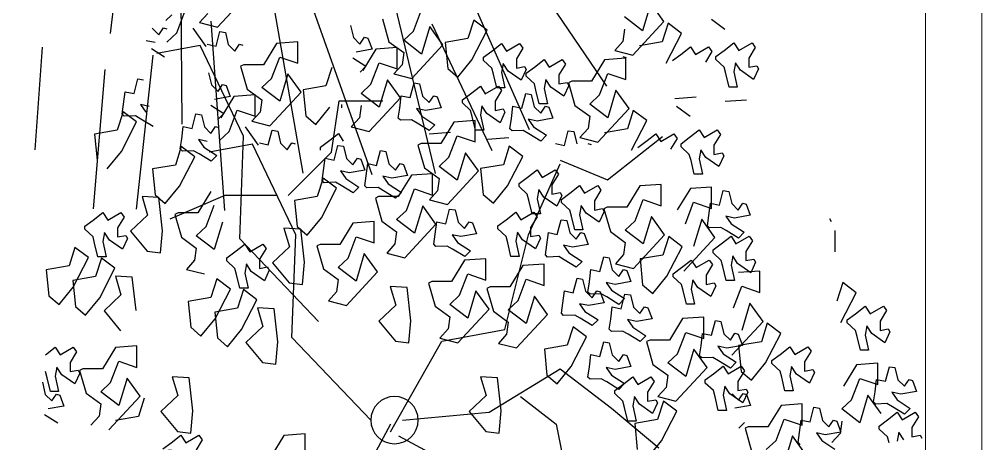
# Model space of a CAD drawing. Header units: metres. Extents: x -1655 to 449, y 40 to 361.
# Drawn here: x 192.016 to 192.871, y 61.049 to 61.427 of the extents above; entities that cross this region are included whole.
import ezdxf

# ---------------------------------------------------------------- set-up
doc = ezdxf.new("R2010")
doc.units = ezdxf.units.M
doc.header["$MEASUREMENT"] = 0
doc.layers.add('Layer5', color=31, linetype='Continuous', lineweight=9)
doc.layers.add('paisajismo', color=7, linetype='Continuous')

# ---------------------------------------------------------------- blocks, each defined once
blk = doc.blocks.new('A$C69E264B5')
at = {"layer": 'paisajismo', "color": 82}
for points in [[(1.0512, 1.0334), (1.1701, 1.4751), (1.1633, 1.8365), (1.1792, 1.817), (1.3216, 1.4171), (1.0639, 1.0536)], [(1.0509, 1.1558), (0.9215, 1.5741), (0.7313, 1.8631), (0.7541, 1.8555), (1.0737, 1.6045), (1.0509, 1.1786)]]:
    blk.add_spline(points, degree=3, dxfattribs=at)
blk = doc.blocks.new('derakht1')
at = {"layer": 'paisajismo', "color": 96}
for p, q in [((4591.54356, 2088.04815), (4591.53009, 2087.93793)), ((4591.55634, 2088.04375), (4591.55763, 2087.90302)), ((4591.58393, 2088.00057), (4591.60412, 2087.88414)), ((4591.67981, 2087.97809), (4591.72085, 2087.91766)), ((4591.66711, 2087.95559), (4591.69109, 2087.90104)), ((4591.63903, 2087.95111), (4591.65496, 2087.8841)), ((4591.60762, 2087.94855), (4591.63061, 2087.88362)), ((4591.56876, 2087.94266), (4591.57408, 2087.8698)), ((4591.65377, 2087.94161), (4591.67678, 2087.89295)), ((4591.50393, 2087.93272), (4591.50108, 2087.89314)), ((4591.54652, 2087.92952), (4591.54001, 2087.87029)), ((4591.52797, 2087.92408), (4591.52357, 2087.87044))]:
    blk.add_line(p, q, dxfattribs=at)
blk = doc.blocks.new('A$C78ED2221')
at = {"layer": 'paisajismo', "color": 86}
for p, q in [((1.3266, 2.6002), (1.3185, 2.6046)), ((1.3225, 2.5788), (1.3266, 2.6002)), ((1.3748, 2.596), (1.3467, 2.5788)), ((1.3667, 2.5529), (1.3868, 2.5874)), ((1.3868, 2.5874), (1.3748, 2.596)), ((1.4416, 2.5906), (1.4343, 2.5492)), ((1.4706, 2.5798), (1.4416, 2.5906)), ((1.3145, 2.5573), (1.3346, 2.5443)), ((1.3467, 2.5788), (1.3225, 2.5788)), ((1.397, 2.5744), (1.3818, 2.5592)), ((1.3818, 2.5592), (1.4013, 2.5275)), ((1.4192, 2.5399), (1.397, 2.5744)), ((1.4552, 2.5588), (1.4732, 2.5711)), ((1.4723, 2.5417), (1.4552, 2.5588)), ((1.4732, 2.5711), (1.4706, 2.5798)), ((1.3346, 2.5443), (1.3104, 2.54)), ((1.3868, 2.54), (1.3667, 2.5529)), ((1.3667, 2.5142), (1.3868, 2.54)), ((1.4394, 2.5259), (1.4192, 2.5399)), ((1.4343, 2.5492), (1.4394, 2.5259)), ((1.5043, 2.534), (1.4723, 2.5417)), ((1.5067, 2.5194), (1.5043, 2.534)), ((1.3065, 2.5185), (1.3225, 2.5142)), ((1.3225, 2.5142), (1.3426, 2.4927)), ((1.3506, 2.4927), (1.3667, 2.5142)), ((1.4013, 2.5275), (1.4095, 2.5131)), ((1.4095, 2.5131), (1.4085, 2.4837)), ((1.4682, 2.5093), (1.5067, 2.5194)), ((1.4732, 2.4859), (1.4682, 2.5093)), ((1.598, 2.5207), (1.5699, 2.5078)), ((1.5699, 2.5078), (1.5939, 2.4734)), ((1.606, 2.5164), (1.598, 2.5207)), ((1.602, 2.495), (1.606, 2.5164)), ((1.6542, 2.5121), (1.6261, 2.495)), ((1.6662, 2.5036), (1.6542, 2.5121)), ((1.3426, 2.4927), (1.3506, 2.4927)), ((1.3834, 2.4976), (1.4315, 2.4631)), ((1.4085, 2.4837), (1.4142, 2.478)), ((1.4142, 2.478), (1.4408, 2.4819)), ((1.4408, 2.4819), (1.4732, 2.4859)), ((1.4596, 2.489), (1.5159, 2.489)), ((1.4758, 2.4416), (1.4596, 2.489)), ((1.5159, 2.489), (1.5119, 2.433)), ((1.6261, 2.495), (1.602, 2.495)), ((1.6461, 2.4691), (1.6662, 2.5036)), ((1.4315, 2.4631), (1.3592, 2.4416)), ((1.5899, 2.4561), (1.5498, 2.4648)), ((1.5498, 2.4648), (1.5498, 2.4433)), ((1.614, 2.4605), (1.5899, 2.4561)), ((1.5939, 2.4734), (1.614, 2.4605)), ((1.6662, 2.4561), (1.6461, 2.4691)), ((1.6461, 2.4304), (1.6662, 2.4561)), ((1.5119, 2.433), (1.4557, 2.3986)), ((1.5498, 2.4433), (1.5859, 2.4347)), ((1.5859, 2.4347), (1.602, 2.4304)), ((1.602, 2.4304), (1.6221, 2.4088)), ((1.6234, 2.3921), (1.7013, 2.4323)), ((1.6301, 2.4088), (1.6461, 2.4304)), ((1.7013, 2.4323), (1.7281, 2.3969)), ((1.6221, 2.4088), (1.6301, 2.4088)), ((1.3347, 2.3921), (1.3274, 2.3508)), ((1.3637, 2.3814), (1.3347, 2.3921)), ((1.3663, 2.3727), (1.3637, 2.3814)), ((1.7281, 2.3969), (1.6793, 2.3814)), ((1.3123, 2.3415), (1.2901, 2.376)), ((1.3483, 2.3604), (1.3663, 2.3727)), ((1.3654, 2.3433), (1.3483, 2.3604)), ((1.809, 2.3772), (1.8652, 2.3772)), ((1.8969, 2.3619), (1.8889, 2.3662)), ((1.3325, 2.3274), (1.3123, 2.3415)), ((1.3274, 2.3508), (1.3325, 2.3274)), ((1.3974, 2.3356), (1.3654, 2.3433)), ((1.3998, 2.321), (1.3974, 2.3356)), ((1.3612, 2.3108), (1.3998, 2.321)), ((1.3663, 2.2875), (1.3612, 2.3108)), ((1.4911, 2.3223), (1.463, 2.3094)), ((1.463, 2.3094), (1.487, 2.275)), ((1.4991, 2.318), (1.4911, 2.3223)), ((1.4951, 2.2965), (1.4991, 2.318)), ((1.5473, 2.3137), (1.5192, 2.2965)), ((1.5392, 2.2706), (1.5593, 2.3051)), ((1.5593, 2.3051), (1.5473, 2.3137)), ((1.2765, 2.2991), (1.3246, 2.2647)), ((1.3016, 2.2852), (1.3073, 2.2796)), ((1.3073, 2.2796), (1.3339, 2.2835)), ((1.3339, 2.2835), (1.3663, 2.2875)), ((1.3689, 2.2431), (1.3527, 2.2905)), ((1.3527, 2.2905), (1.409, 2.2905)), ((1.409, 2.2905), (1.405, 2.2345)), ((1.5192, 2.2965), (1.4951, 2.2965)), ((1.3246, 2.2647), (1.2523, 2.2431)), ((1.4429, 2.2664), (1.4429, 2.2449)), ((1.483, 2.2577), (1.4429, 2.2664)), ((1.5071, 2.262), (1.483, 2.2577)), ((1.487, 2.275), (1.5071, 2.262)), ((1.5593, 2.2577), (1.5392, 2.2706)), ((1.5392, 2.2319), (1.5593, 2.2577)), ((1.405, 2.2345), (1.3488, 2.2002)), ((1.4429, 2.2449), (1.479, 2.2363)), ((1.479, 2.2363), (1.4951, 2.2319)), ((1.4951, 2.2319), (1.5152, 2.2104)), ((1.5165, 2.1936), (1.5944, 2.2338)), ((1.5232, 2.2104), (1.5392, 2.2319)), ((1.5944, 2.2338), (1.6212, 2.1984)), ((1.5152, 2.2104), (1.5232, 2.2104)), ((1.4709, 2.1566), (1.5165, 2.1936)), ((1.5374, 2.1056), (1.6258, 2.1874)), ((1.5724, 2.1829), (1.5621, 2.123)), ((1.6212, 2.1984), (1.5724, 2.1829)), ((1.6258, 2.1874), (1.6739, 2.1529)), ((1.7182, 2.1314), (1.7021, 2.1788)), ((1.7021, 2.1788), (1.7583, 2.1788)), ((1.7583, 2.1788), (1.7543, 2.1228)), ((1.4046, 2.1546), (1.3973, 2.1133)), ((1.4336, 2.1438), (1.4046, 2.1546)), ((1.494, 2.1299), (1.4709, 2.1566)), ((1.6739, 2.1529), (1.6017, 2.1314)), ((1.782, 2.1678), (1.7538, 2.1548)), ((1.7538, 2.1548), (1.7779, 2.1205)), ((1.79, 2.1634), (1.782, 2.1678)), ((1.7859, 2.142), (1.79, 2.1634)), ((1.8382, 2.1592), (1.8101, 2.142)), ((1.8301, 2.1161), (1.8502, 2.1506)), ((1.8502, 2.1506), (1.8382, 2.1592)), ((1.905, 2.1538), (1.8977, 2.1124)), ((1.9341, 2.143), (1.905, 2.1538)), ((2.2905, 2.1755), (2.2624, 2.1626)), ((2.2624, 2.1626), (2.2865, 2.1282)), ((2.2985, 2.1712), (2.2905, 2.1755)), ((2.2945, 2.1497), (2.2985, 2.1712)), ((2.3468, 2.1669), (2.3186, 2.1497)), ((2.3386, 2.1239), (2.3587, 2.1583)), ((2.3587, 2.1583), (2.3468, 2.1669)), ((1.4398, 2.147), (1.4116, 2.1341)), ((1.4116, 2.1341), (1.4357, 2.0997)), ((1.4182, 2.1228), (1.4362, 2.1351)), ((1.4362, 2.1351), (1.4336, 2.1438)), ((1.4478, 2.1427), (1.4398, 2.147)), ((1.4437, 2.1213), (1.4478, 2.1427)), ((1.4879, 2.0954), (1.508, 2.1299)), ((1.5621, 2.123), (1.494, 2.1299)), ((1.508, 2.1299), (1.496, 2.1384)), ((1.5628, 2.133), (1.5555, 2.0917)), ((1.5919, 2.1223), (1.5628, 2.133)), ((1.662, 2.1099), (1.7182, 2.1314)), ((1.8101, 2.142), (1.7859, 2.142)), ((1.8604, 2.1376), (1.8452, 2.1224)), ((1.8827, 2.1031), (1.8604, 2.1376)), ((1.9186, 2.122), (1.9367, 2.1343)), ((1.9367, 2.1343), (1.9341, 2.143)), ((2.2084, 2.1438), (2.2044, 2.0878)), ((2.2865, 2.1282), (2.3066, 2.1153)), ((2.3186, 2.1497), (2.2945, 2.1497)), ((1.4353, 2.1057), (1.4182, 2.1228)), ((1.4679, 2.1213), (1.4437, 2.1213)), ((1.5182, 2.1169), (1.503, 2.1016)), ((1.503, 2.1016), (1.5225, 2.07)), ((1.5405, 2.0823), (1.5182, 2.1169)), ((1.5764, 2.1013), (1.5945, 2.1135)), ((1.5935, 2.0842), (1.5764, 2.1013)), ((1.5945, 2.1135), (1.5919, 2.1223)), ((1.7738, 2.1032), (1.7337, 2.1119)), ((1.7337, 2.1119), (1.7337, 2.0903)), ((1.798, 2.1075), (1.7738, 2.1032)), ((1.7779, 2.1205), (1.798, 2.1075)), ((1.8502, 2.1032), (1.8301, 2.1161)), ((1.8301, 2.0774), (1.8502, 2.1032)), ((1.8452, 2.1224), (1.8647, 2.0907)), ((1.9028, 2.0891), (1.8827, 2.1031)), ((1.8977, 2.1124), (1.9028, 2.0891)), ((1.9357, 2.1049), (1.9186, 2.122)), ((1.9678, 2.0972), (1.9357, 2.1049)), ((2.2423, 2.1196), (2.2423, 2.0981)), ((2.2824, 2.1109), (2.2423, 2.1196)), ((2.3066, 2.1153), (2.2824, 2.1109)), ((2.3587, 2.1109), (2.3386, 2.1239)), ((2.3386, 2.0851), (2.3587, 2.1109)), ((1.4316, 2.0824), (1.3915, 2.0911)), ((1.3915, 2.0911), (1.3915, 2.0696)), ((1.4558, 2.0868), (1.4316, 2.0824)), ((1.4357, 2.0997), (1.4558, 2.0868)), ((1.508, 2.0824), (1.4879, 2.0954)), ((1.4879, 2.0567), (1.508, 2.0824)), ((1.5606, 2.0683), (1.5405, 2.0823)), ((1.5555, 2.0917), (1.5606, 2.0683)), ((1.6256, 2.0764), (1.5935, 2.0842)), ((1.628, 2.0619), (1.6256, 2.0764)), ((1.7337, 2.0903), (1.7699, 2.0817)), ((1.7699, 2.0817), (1.7859, 2.0774)), ((1.7859, 2.0774), (1.806, 2.0559)), ((1.814, 2.0559), (1.8301, 2.0774)), ((1.8647, 2.0907), (1.873, 2.0763)), ((1.873, 2.0763), (1.872, 2.0469)), ((1.9316, 2.0725), (1.9702, 2.0826)), ((1.9702, 2.0826), (1.9678, 2.0972)), ((2.0614, 2.0839), (2.0333, 2.071)), ((2.0694, 2.0796), (2.0614, 2.0839)), ((2.0654, 2.0581), (2.0694, 2.0796)), ((2.1177, 2.0753), (2.0895, 2.0581)), ((2.1296, 2.0667), (2.1177, 2.0753)), ((2.2423, 2.0981), (2.2784, 2.0895)), ((2.2784, 2.0895), (2.2945, 2.0851)), ((2.2945, 2.0851), (2.3146, 2.0636)), ((2.3226, 2.0636), (2.3386, 2.0851)), ((2.3938, 2.087), (2.4206, 2.0516)), ((1.5894, 2.0517), (1.628, 2.0619)), ((1.5944, 2.0284), (1.5894, 2.0517)), ((1.7192, 2.0632), (1.6911, 2.0503)), ((1.6911, 2.0503), (1.7152, 2.0159)), ((1.7272, 2.0589), (1.7192, 2.0632)), ((1.7232, 2.0374), (1.7272, 2.0589)), ((1.7755, 2.0546), (1.7473, 2.0374)), ((1.7584, 1.979), (1.8468, 2.0608)), ((1.7874, 2.046), (1.7755, 2.0546)), ((1.806, 2.0559), (1.814, 2.0559)), ((1.8468, 2.0608), (1.8949, 2.0263)), ((1.9231, 2.0522), (1.9793, 2.0522)), ((1.9392, 2.0048), (1.9231, 2.0522)), ((1.9366, 2.0491), (1.9316, 2.0725)), ((1.9793, 2.0522), (1.9753, 1.9962)), ((2.0333, 2.071), (2.0574, 2.0366)), ((2.0895, 2.0581), (2.0654, 2.0581)), ((2.1096, 2.0323), (2.1296, 2.0667)), ((2.3364, 2.0529), (2.3083, 2.0357)), ((2.3146, 2.0636), (2.3226, 2.0636)), ((2.3484, 2.0443), (2.3364, 2.0529)), ((1.562, 2.0244), (1.5944, 2.0284)), ((1.5809, 2.0314), (1.6371, 2.0314)), ((1.597, 1.984), (1.5809, 2.0314)), ((1.6371, 2.0314), (1.6331, 1.9754)), ((1.7473, 2.0374), (1.7232, 2.0374)), ((1.7674, 2.0115), (1.7874, 2.046)), ((1.8949, 2.0263), (1.8227, 2.0048)), ((1.872, 2.0469), (1.8776, 2.0412)), ((1.8776, 2.0412), (1.9042, 2.0451)), ((1.9042, 2.0451), (1.9366, 2.0491)), ((2.0533, 2.0193), (2.0132, 2.028)), ((2.0132, 2.028), (2.0132, 2.0065)), ((2.0574, 2.0366), (2.0775, 2.0237)), ((2.1296, 2.0193), (2.1096, 2.0323)), ((2.3283, 2.0098), (2.3484, 2.0443)), ((1.7111, 1.9986), (1.671, 2.0073)), ((1.671, 2.0073), (1.671, 1.9858)), ((1.7353, 2.0029), (1.7111, 1.9986)), ((1.7152, 2.0159), (1.7353, 2.0029)), ((1.7874, 1.9986), (1.7674, 2.0115)), ((1.883, 1.9833), (1.9392, 2.0048)), ((2.0132, 2.0065), (2.0493, 1.9979)), ((2.0775, 2.0237), (2.0533, 2.0193)), ((2.1096, 1.9935), (2.1296, 2.0193)), ((2.2155, 2.0112), (2.2116, 1.9552)), ((2.3484, 1.9969), (2.3283, 2.0098)), ((1.5408, 1.9626), (1.597, 1.984)), ((1.6331, 1.9754), (1.5769, 1.9411)), ((1.671, 1.9858), (1.7071, 1.9772)), ((1.7071, 1.9772), (1.7232, 1.9728)), ((1.7446, 1.9345), (1.8225, 1.9747)), ((1.7674, 1.9728), (1.7874, 1.9986)), ((1.8225, 1.9747), (1.8494, 1.9393)), ((1.9753, 1.9962), (1.9191, 1.9618)), ((2.0493, 1.9979), (2.0654, 1.9935)), ((2.0654, 1.9935), (2.0855, 1.972)), ((2.0935, 1.972), (2.1096, 1.9935)), ((2.1647, 1.9954), (2.1915, 1.96)), ((2.3283, 1.9711), (2.3484, 1.9969)), ((1.3115, 1.9205), (1.3894, 1.9607)), ((1.7232, 1.9728), (1.7433, 1.9513)), ((1.7433, 1.9513), (1.7513, 1.9513)), ((1.7513, 1.9513), (1.7674, 1.9728)), ((2.1073, 1.9613), (2.0792, 1.9441)), ((2.0855, 1.972), (2.0935, 1.972)), ((2.0992, 1.9183), (2.1193, 1.9527)), ((2.1193, 1.9527), (2.1073, 1.9613)), ((2.3056, 1.9328), (2.3835, 1.973)), ((2.3122, 1.9496), (2.3283, 1.9711)), ((2.3835, 1.973), (2.4103, 1.9376)), ((1.5769, 1.9411), (1.5769, 1.8894)), ((1.6991, 1.8975), (1.7446, 1.9345)), ((1.7655, 1.8465), (1.8539, 1.9283)), ((1.8494, 1.9393), (1.8005, 1.9238)), ((1.8539, 1.9283), (1.9021, 1.8938)), ((1.9987, 1.7781), (2.1127, 1.9232)), ((2.4149, 1.9266), (2.463, 1.8921)), ((1.2659, 1.8835), (1.3115, 1.9205)), ((1.3972, 1.7885), (1.2935, 1.9129)), ((1.3674, 1.9099), (1.3571, 1.8499)), ((1.4158, 1.8837), (1.4198, 1.9051)), ((1.4681, 1.9009), (1.4399, 1.8837)), ((1.48, 1.8923), (1.4681, 1.9009)), ((1.5728, 1.8808), (1.5126, 1.898)), ((1.9302, 1.9197), (1.9864, 1.9197)), ((1.9463, 1.8722), (1.9302, 1.9197)), ((1.9864, 1.9197), (1.9825, 1.8637)), ((2.1193, 1.9053), (2.0992, 1.9183)), ((2.0992, 1.8795), (2.1193, 1.9053)), ((1.3837, 1.8966), (1.4078, 1.8622)), ((1.4399, 1.8837), (1.4158, 1.8837)), ((1.4599, 1.8578), (1.48, 1.8923)), ((1.5769, 1.8894), (1.5728, 1.8808)), ((1.5881, 1.8793), (1.5729, 1.8641)), ((1.6103, 1.8448), (1.5881, 1.8793)), ((1.6327, 1.8955), (1.6254, 1.8542)), ((1.6617, 1.8847), (1.6327, 1.8955)), ((1.6463, 1.8637), (1.6643, 1.876)), ((1.6643, 1.876), (1.6617, 1.8847)), ((1.9021, 1.8938), (1.8298, 1.8722)), ((1.8298, 1.8722), (1.8659, 1.8249)), ((1.8901, 1.8508), (1.9463, 1.8722)), ((2.0765, 1.8412), (2.1544, 1.8814)), ((2.0831, 1.858), (2.0992, 1.8795)), ((2.1544, 1.8814), (2.1812, 1.846)), ((2.463, 1.8921), (2.3907, 1.8706)), ((1.3571, 1.8499), (1.289, 1.8568)), ((1.4037, 1.8449), (1.3636, 1.8536)), ((1.3636, 1.8536), (1.3636, 1.832)), ((1.4279, 1.8492), (1.4037, 1.8449)), ((1.4078, 1.8622), (1.4279, 1.8492)), ((1.48, 1.8449), (1.4599, 1.8578)), ((1.5729, 1.8641), (1.5924, 1.8324)), ((1.6254, 1.8542), (1.6305, 1.8308)), ((1.6634, 1.8466), (1.6463, 1.8637)), ((1.8659, 1.8249), (1.8901, 1.8508)), ((1.9825, 1.8637), (1.9262, 1.8293)), ((1.3636, 1.832), (1.3997, 1.8235)), ((1.3997, 1.8235), (1.4158, 1.8191)), ((1.4624, 1.8234), (1.4471, 1.8082)), ((1.4599, 1.8191), (1.48, 1.8449)), ((1.4846, 1.7889), (1.4624, 1.8234)), ((1.5069, 1.8396), (1.4997, 1.7983)), ((1.536, 1.8289), (1.5069, 1.8396)), ((1.5386, 1.8201), (1.536, 1.8289)), ((1.5924, 1.8324), (1.6006, 1.818)), ((1.6305, 1.8308), (1.6103, 1.8448)), ((1.6592, 1.8142), (1.6978, 1.8243)), ((1.7081, 1.7889), (1.6859, 1.8234)), ((1.7305, 1.8396), (1.7232, 1.7983)), ((1.7776, 1.7991), (1.7655, 1.8465)), ((1.8338, 1.8249), (1.8017, 1.8207)), ((1.862, 1.7862), (1.8338, 1.8249)), ((1.9262, 1.8293), (1.9262, 1.7776)), ((2.1858, 1.835), (2.2339, 1.8005)), ((2.2782, 1.779), (2.262, 1.8264)), ((2.262, 1.8264), (2.3183, 1.8264)), ((2.3183, 1.8264), (2.3143, 1.7704)), ((1.4158, 1.8191), (1.4359, 1.7976)), ((1.4359, 1.7976), (1.4439, 1.7976)), ((1.4439, 1.7976), (1.4599, 1.8191)), ((1.4471, 1.8082), (1.4666, 1.7766)), ((1.4997, 1.7983), (1.5047, 1.7749)), ((1.5206, 1.8078), (1.5386, 1.8201)), ((1.5376, 1.7907), (1.5206, 1.8078)), ((1.6006, 1.818), (1.5996, 1.7886)), ((1.6643, 1.7908), (1.6592, 1.8142)), ((1.6707, 1.8082), (1.6902, 1.7766)), ((1.7232, 1.7983), (1.7283, 1.7749)), ((1.7612, 1.7907), (1.7441, 1.8078)), ((1.8017, 1.8207), (1.7776, 1.7991)), ((2.2339, 1.8005), (2.1616, 1.779)), ((1.5009, 1.6538), (1.3972, 1.7885)), ((1.4666, 1.7766), (1.4749, 1.7621)), ((1.5047, 1.7749), (1.4846, 1.7889)), ((1.5697, 1.783), (1.5376, 1.7907)), ((1.5721, 1.7685), (1.5697, 1.783)), ((1.5996, 1.7886), (1.6053, 1.7829)), ((1.6053, 1.7829), (1.6319, 1.7868)), ((1.6319, 1.7868), (1.6643, 1.7908)), ((1.6902, 1.7766), (1.6984, 1.7621)), ((1.7283, 1.7749), (1.7081, 1.7889)), ((1.7932, 1.783), (1.7612, 1.7907)), ((1.7956, 1.7685), (1.7932, 1.783)), ((1.9222, 1.769), (1.862, 1.7862)), ((1.9262, 1.7776), (1.9222, 1.769)), ((2.0505, 1.6538), (1.9987, 1.7781)), ((2.2219, 1.7575), (2.2782, 1.779)), ((1.4749, 1.7621), (1.4739, 1.7327)), ((1.5385, 1.7349), (1.5335, 1.7583)), ((1.63, 1.7535), (1.6148, 1.7383)), ((1.6522, 1.719), (1.63, 1.7535)), ((1.6746, 1.7697), (1.6673, 1.7284)), ((1.7037, 1.759), (1.6746, 1.7697)), ((1.6882, 1.738), (1.7063, 1.7502)), ((1.6984, 1.7621), (1.6974, 1.7327)), ((1.7063, 1.7502), (1.7037, 1.759)), ((1.7571, 1.7583), (1.7956, 1.7685)), ((1.7621, 1.7349), (1.7571, 1.7583)), ((1.9149, 1.7698), (1.8867, 1.7568)), ((1.8867, 1.7568), (1.9108, 1.7224)), ((1.9229, 1.7654), (1.9149, 1.7698)), ((1.9188, 1.744), (1.9229, 1.7654)), ((1.9711, 1.7612), (1.943, 1.744)), ((1.963, 1.7181), (1.9831, 1.7526)), ((1.9831, 1.7526), (1.9711, 1.7612)), ((2.1978, 1.7317), (2.2219, 1.7575)), ((2.3143, 1.7704), (2.2581, 1.736)), ((1.4739, 1.7327), (1.4795, 1.727)), ((1.4795, 1.727), (1.5061, 1.7309)), ((1.5061, 1.7309), (1.5385, 1.7349)), ((1.5071, 1.683), (1.585, 1.7232)), ((1.585, 1.7232), (1.6118, 1.6878)), ((1.6148, 1.7383), (1.6343, 1.7067)), ((1.6673, 1.7284), (1.6724, 1.705)), ((1.7053, 1.7209), (1.6882, 1.738)), ((1.6974, 1.7327), (1.7031, 1.727)), ((1.7031, 1.727), (1.7297, 1.7309)), ((1.7373, 1.7131), (1.7053, 1.7209)), ((1.7297, 1.7309), (1.7621, 1.7349)), ((1.8283, 1.7278), (1.821, 1.6865)), ((1.8574, 1.7171), (1.8283, 1.7278)), ((1.9108, 1.7224), (1.9309, 1.7095)), ((1.943, 1.744), (1.9188, 1.744)), ((2.2581, 1.736), (2.2581, 1.6843)), ((1.6343, 1.7067), (1.6426, 1.6923)), ((1.7012, 1.6884), (1.7397, 1.6986)), ((1.7397, 1.6986), (1.7373, 1.7131)), ((1.7837, 1.7116), (1.7685, 1.6964)), ((1.7685, 1.6964), (1.788, 1.6648)), ((1.806, 1.6771), (1.7837, 1.7116)), ((1.8419, 1.696), (1.86, 1.7083)), ((1.859, 1.679), (1.8419, 1.696)), ((1.9067, 1.7052), (1.8666, 1.7139)), ((1.8666, 1.7139), (1.8666, 1.6923)), ((1.9309, 1.7095), (1.9067, 1.7052)), ((1.9831, 1.7052), (1.963, 1.7181)), ((1.963, 1.6794), (1.9831, 1.7052)), ((1.3557, 1.6434), (1.2002, 1.6745)), ((1.4615, 1.646), (1.5071, 1.683)), ((1.563, 1.6723), (1.5527, 1.6124)), ((1.6118, 1.6878), (1.563, 1.6723)), ((1.6426, 1.6923), (1.6415, 1.6628)), ((1.7062, 1.6651), (1.7012, 1.6884)), ((1.8261, 1.6631), (1.806, 1.6771)), ((1.821, 1.6865), (1.8261, 1.6631)), ((1.8911, 1.6712), (1.859, 1.679)), ((1.8666, 1.6923), (1.9028, 1.6837)), ((1.8935, 1.6567), (1.8911, 1.6712)), ((1.9028, 1.6837), (1.9188, 1.6794)), ((1.9188, 1.6794), (1.9389, 1.6578)), ((1.9469, 1.6578), (1.963, 1.6794)), ((2.254, 1.6757), (2.1938, 1.6929)), ((2.2467, 1.6765), (2.2186, 1.6635)), ((2.2547, 1.6721), (2.2467, 1.6765)), ((2.2506, 1.6507), (2.2547, 1.6721)), ((2.2581, 1.6843), (2.254, 1.6757)), ((1.3869, 1.4672), (1.5009, 1.6538)), ((1.4846, 1.6193), (1.4615, 1.646)), ((1.6415, 1.6628), (1.6472, 1.6572)), ((1.6472, 1.6572), (1.6738, 1.661)), ((1.6738, 1.661), (1.7062, 1.6651)), ((1.788, 1.6648), (1.7963, 1.6504)), ((1.7963, 1.6504), (1.7952, 1.6209)), ((1.8549, 1.6465), (1.8935, 1.6567)), ((1.8599, 1.6231), (1.8549, 1.6465)), ((1.9568, 1.658), (1.9287, 1.645)), ((1.9287, 1.645), (1.9527, 1.6107)), ((1.9389, 1.6578), (1.9469, 1.6578)), ((1.9648, 1.6536), (1.9568, 1.658)), ((1.9607, 1.6322), (1.9648, 1.6536)), ((2.013, 1.6494), (1.9849, 1.6322)), ((2.025, 1.6408), (2.013, 1.6494)), ((2.2186, 1.6635), (2.2426, 1.6292)), ((2.2748, 1.6507), (2.2506, 1.6507)), ((2.3029, 1.6679), (2.2748, 1.6507)), ((2.2948, 1.6248), (2.3149, 1.6593)), ((2.3149, 1.6593), (2.3029, 1.6679)), ((1.4283, 1.5501), (1.3557, 1.6434)), ((1.5527, 1.6124), (1.4846, 1.6193)), ((1.7952, 1.6209), (1.8009, 1.6152)), ((1.8275, 1.6191), (1.8599, 1.6231)), ((1.9849, 1.6322), (1.9607, 1.6322)), ((2.0049, 1.6063), (2.025, 1.6408)), ((2.1602, 1.6345), (2.1529, 1.5932)), ((2.1892, 1.6238), (2.1602, 1.6345)), ((2.1918, 1.615), (2.1892, 1.6238)), ((2.1985, 1.6206), (2.1985, 1.599)), ((2.2386, 1.6119), (2.1985, 1.6206)), ((2.2426, 1.6292), (2.2627, 1.6162)), ((2.3149, 1.6119), (2.2948, 1.6248)), ((1.7206, 1.6122), (1.7768, 1.6122)), ((1.7367, 1.5648), (1.7206, 1.6122)), ((1.7768, 1.6122), (1.7729, 1.5562)), ((1.8009, 1.6152), (1.8275, 1.6191)), ((1.845, 1.6021), (1.8169, 1.5891)), ((1.853, 1.5977), (1.845, 1.6021)), ((1.849, 1.5763), (1.853, 1.5977)), ((1.9487, 1.5934), (1.9086, 1.6021)), ((1.9086, 1.6021), (1.9086, 1.5805)), ((1.9728, 1.5977), (1.9487, 1.5934)), ((1.9527, 1.6107), (1.9728, 1.5977)), ((2.025, 1.5934), (2.0049, 1.6063)), ((2.1156, 1.6183), (2.1003, 1.6031)), ((2.1003, 1.6031), (2.1198, 1.5715)), ((2.1378, 1.5838), (2.1156, 1.6183)), ((2.1738, 1.6028), (2.1918, 1.615)), ((2.1908, 1.5857), (2.1738, 1.6028)), ((2.1985, 1.599), (2.2346, 1.5904)), ((2.2627, 1.6162), (2.2386, 1.6119)), ((2.2948, 1.5861), (2.3149, 1.6119)), ((1.8169, 1.5891), (1.8409, 1.5548)), ((1.8731, 1.5763), (1.849, 1.5763)), ((1.9012, 1.5935), (1.8731, 1.5763)), ((1.8931, 1.5504), (1.9132, 1.5849)), ((1.9132, 1.5849), (1.9012, 1.5935)), ((1.9086, 1.5805), (1.9447, 1.5719)), ((1.9447, 1.5719), (1.9607, 1.5676)), ((2.0049, 1.5676), (2.025, 1.5934)), ((2.1198, 1.5715), (2.1281, 1.5571)), ((2.1579, 1.5698), (2.1378, 1.5838)), ((2.1529, 1.5932), (2.1579, 1.5698)), ((2.2229, 1.5779), (2.1908, 1.5857)), ((2.2253, 1.5634), (2.2229, 1.5779)), ((2.2346, 1.5904), (2.2506, 1.5861)), ((2.2506, 1.5861), (2.2707, 1.5646)), ((2.2788, 1.5646), (2.2948, 1.5861)), ((1.6805, 1.5434), (1.7367, 1.5648)), ((1.7729, 1.5562), (1.7166, 1.5219)), ((1.8369, 1.5375), (1.7968, 1.5462)), ((1.7968, 1.5462), (1.7968, 1.5246)), ((1.8409, 1.5548), (1.861, 1.5418)), ((1.9132, 1.5375), (1.8931, 1.5504)), ((1.9607, 1.5676), (1.9808, 1.5461)), ((1.9808, 1.5461), (1.9889, 1.5461)), ((1.9822, 1.5153), (2.0601, 1.5555)), ((1.9889, 1.5461), (2.0049, 1.5676)), ((2.0601, 1.5555), (2.0869, 1.5201)), ((2.1281, 1.5571), (2.1271, 1.5276)), ((2.1867, 1.5532), (2.2253, 1.5634)), ((2.1918, 1.5299), (2.1867, 1.5532)), ((2.2886, 1.5647), (2.2605, 1.5518)), ((2.2605, 1.5518), (2.2845, 1.5174)), ((2.2707, 1.5646), (2.2788, 1.5646)), ((2.2966, 1.5604), (2.2886, 1.5647)), ((2.2926, 1.5389), (2.2966, 1.5604)), ((2.3448, 1.5561), (2.3167, 1.5389)), ((2.3367, 1.513), (2.3568, 1.5475)), ((2.3568, 1.5475), (2.3448, 1.5561)), ((1.7166, 1.5219), (1.7166, 1.4702)), ((1.7968, 1.5246), (1.8329, 1.516)), ((1.861, 1.5418), (1.8369, 1.5375)), ((1.8931, 1.5117), (1.9132, 1.5375)), ((2.0869, 1.5201), (2.0381, 1.5046)), ((2.1087, 1.519), (2.1047, 1.463)), ((2.1271, 1.5276), (2.1327, 1.522)), ((2.1327, 1.522), (2.1593, 1.5258)), ((2.1593, 1.5258), (2.1918, 1.5299)), ((2.3167, 1.5389), (2.2926, 1.5389)), ((1.8329, 1.516), (1.849, 1.5117)), ((1.849, 1.5117), (1.869, 1.4902)), ((1.8771, 1.4902), (1.8931, 1.5117)), ((1.9366, 1.4783), (1.9822, 1.5153)), ((2.0381, 1.5046), (2.0278, 1.4447)), ((2.1768, 1.5088), (2.1487, 1.4959)), ((2.1487, 1.4959), (2.1728, 1.4615)), ((2.1848, 1.5045), (2.1768, 1.5088)), ((2.1808, 1.483), (2.1848, 1.5045)), ((2.233, 1.5002), (2.2049, 1.483)), ((2.245, 1.4916), (2.233, 1.5002)), ((2.2404, 1.5088), (2.2404, 1.4873)), ((2.2805, 1.5001), (2.2404, 1.5088)), ((2.3046, 1.5044), (2.2805, 1.5001)), ((2.2845, 1.5174), (2.3046, 1.5044)), ((2.3568, 1.5001), (2.3367, 1.513)), ((2.3367, 1.4743), (2.3568, 1.5001)), ((1.7126, 1.4616), (1.6524, 1.4788)), ((1.7166, 1.4702), (1.7126, 1.4616)), ((1.869, 1.4902), (1.8771, 1.4902)), ((1.9597, 1.4516), (1.9366, 1.4783)), ((2.2049, 1.483), (2.1808, 1.483)), ((2.2249, 1.4571), (2.245, 1.4916)), ((2.2404, 1.4873), (2.2765, 1.4787)), ((2.2765, 1.4787), (2.2926, 1.4743)), ((2.2926, 1.4743), (2.3127, 1.4528)), ((2.3207, 1.4528), (2.3367, 1.4743)), ((1.3661, 1.2392), (1.3869, 1.4672)), ((1.5699, 1.3853), (1.6583, 1.4671)), ((1.6583, 1.4671), (1.7064, 1.4327)), ((1.7346, 1.4585), (1.7908, 1.4585)), ((1.7507, 1.4111), (1.7346, 1.4585)), ((1.7908, 1.4585), (1.7868, 1.4025)), ((2.1286, 1.4529), (2.1286, 1.4314)), ((2.1687, 1.4442), (2.1286, 1.4529)), ((2.1929, 1.4485), (2.1687, 1.4442)), ((2.1728, 1.4615), (2.1929, 1.4485)), ((2.245, 1.4442), (2.2249, 1.4571)), ((2.2249, 1.4184), (2.245, 1.4442)), ((2.3127, 1.4528), (2.3207, 1.4528)), ((2.314, 1.422), (2.3919, 1.4622)), ((2.3919, 1.4622), (2.4187, 1.4268)), ((1.7064, 1.4327), (1.6342, 1.4111)), ((1.8117, 1.4182), (1.7965, 1.403)), ((1.8339, 1.3837), (1.8117, 1.4182)), ((2.0216, 1.4392), (2.0698, 1.4047)), ((2.0979, 1.4306), (2.1541, 1.4306)), ((2.114, 1.3832), (2.0979, 1.4306)), ((2.1286, 1.4314), (2.1647, 1.4228)), ((2.1541, 1.4306), (2.1501, 1.3746)), ((2.1647, 1.4228), (2.1808, 1.4184)), ((2.1808, 1.4184), (2.2009, 1.3969)), ((2.2089, 1.3969), (2.2249, 1.4184)), ((2.2684, 1.385), (2.314, 1.422)), ((2.4187, 1.4268), (2.3699, 1.4114)), ((1.6342, 1.4111), (1.6703, 1.3638)), ((1.6945, 1.3897), (1.7507, 1.4111)), ((1.7868, 1.4025), (1.7306, 1.3682)), ((1.7965, 1.403), (1.8159, 1.3713)), ((2.0698, 1.4047), (1.9975, 1.3832)), ((2.2009, 1.3969), (2.2089, 1.3969)), ((2.3699, 1.4114), (2.3596, 1.3514)), ((1.3246, 1.2289), (1.2417, 1.3843)), ((1.582, 1.338), (1.5699, 1.3853)), ((1.6703, 1.3638), (1.6945, 1.3897)), ((1.7306, 1.3682), (1.7306, 1.3165)), ((1.8159, 1.3713), (1.8242, 1.3569)), ((2.0578, 1.3617), (2.114, 1.3832)), ((2.1501, 1.3746), (2.0939, 1.3402)), ((2.2915, 1.3583), (2.2684, 1.385)), ((1.606, 1.3596), (1.582, 1.338)), ((1.6382, 1.3638), (1.606, 1.3596)), ((1.6663, 1.3251), (1.6382, 1.3638)), ((1.9453, 1.3101), (1.9332, 1.3574)), ((2.1226, 1.3653), (2.1187, 1.3093)), ((2.1881, 1.3411), (2.1808, 1.2998)), ((2.2171, 1.3304), (2.1881, 1.3411)), ((2.265, 1.2641), (2.3535, 1.3459)), ((2.3596, 1.3514), (2.2915, 1.3583)), ((2.3535, 1.3459), (2.4016, 1.3114)), ((1.7265, 1.3079), (1.6663, 1.3251)), ((1.7306, 1.3165), (1.7265, 1.3079)), ((1.7935, 1.2456), (1.8819, 1.3274)), ((1.8819, 1.3274), (1.93, 1.2929)), ((1.9694, 1.3316), (1.9453, 1.3101)), ((1.9581, 1.3188), (2.0144, 1.3188)), ((1.9743, 1.2714), (1.9581, 1.3188)), ((2.0296, 1.2971), (2.0015, 1.3359)), ((2.0144, 1.3188), (2.0104, 1.2628)), ((2.0939, 1.3402), (2.0939, 1.2886)), ((2.1435, 1.3249), (2.1283, 1.3097)), ((2.1657, 1.2904), (2.1435, 1.3249)), ((2.2017, 1.3093), (2.2197, 1.3216)), ((2.2197, 1.3216), (2.2171, 1.3304)), ((1.93, 1.2929), (1.8577, 1.2714)), ((2.0898, 1.28), (2.0296, 1.2971)), ((2.1283, 1.3097), (2.1478, 1.2781)), ((2.1859, 1.2764), (2.1657, 1.2904)), ((2.1808, 1.2998), (2.1859, 1.2764)), ((2.2188, 1.2922), (2.2017, 1.3093)), ((2.2508, 1.2845), (2.2188, 1.2922)), ((2.4016, 1.3114), (2.3293, 1.2899)), ((1.8577, 1.2714), (1.8939, 1.2241)), ((1.918, 1.25), (1.9743, 1.2714)), ((2.0939, 1.2886), (2.0898, 1.28)), ((2.1478, 1.2781), (2.156, 1.2636)), ((2.2146, 1.2598), (2.2532, 1.27)), ((2.2532, 1.27), (2.2508, 1.2845)), ((2.3293, 1.2899), (2.3654, 1.2426)), ((2.3654, 1.2426), (2.3896, 1.2685)), ((2.3896, 1.2685), (2.4458, 1.2899)), ((1.5693, 1.2559), (1.6277, 1.2615)), ((1.5737, 1.2209), (1.5693, 1.2559)), ((1.6277, 1.2615), (1.7148, 1.2517)), ((1.7148, 1.2517), (1.7175, 1.2074)), ((1.8056, 1.1983), (1.7935, 1.2456)), ((1.8939, 1.2241), (1.918, 1.25)), ((2.0104, 1.2628), (1.9542, 1.2284)), ((2.01, 1.2527), (2.0027, 1.2114)), ((2.039, 1.242), (2.01, 1.2527)), ((2.0416, 1.2332), (2.039, 1.242)), ((2.156, 1.2636), (2.155, 1.2342)), ((2.2197, 1.2364), (2.2146, 1.2598)), ((2.2771, 1.2168), (2.265, 1.2641)), ((2.3334, 1.2426), (2.3012, 1.2383)), ((2.3615, 1.2039), (2.3334, 1.2426)), ((1.6265, 1.1774), (1.5737, 1.2209)), ((1.6683, 1.2216), (1.6265, 1.1774)), ((1.7175, 1.2074), (1.6683, 1.2216)), ((1.8296, 1.2198), (1.8056, 1.1983)), ((1.8618, 1.2241), (1.8296, 1.2198)), ((1.8899, 1.1854), (1.8618, 1.2241)), ((1.9654, 1.2365), (1.9502, 1.2213)), ((1.9502, 1.2213), (1.9696, 1.1897)), ((1.9542, 1.2284), (1.9542, 1.1768)), ((1.9876, 1.202), (1.9654, 1.2365)), ((2.0236, 1.2209), (2.0416, 1.2332)), ((2.0407, 1.2039), (2.0236, 1.2209)), ((2.1253, 1.1523), (2.2137, 1.2341)), ((2.155, 1.2342), (2.1607, 1.2285)), ((2.1607, 1.2285), (2.1873, 1.2324)), ((2.1873, 1.2324), (2.2197, 1.2364)), ((2.2137, 1.2341), (2.2618, 1.1997)), ((2.3012, 1.2383), (2.2771, 1.2168)), ((2.3061, 1.1781), (2.29, 1.2255)), ((2.29, 1.2255), (2.3462, 1.2255)), ((2.3462, 1.2255), (2.3422, 1.1695)), ((1.3557, 1.2081), (1.1069, 1.0734)), ((1.9696, 1.1897), (1.9779, 1.1753)), ((2.0078, 1.188), (1.9876, 1.202)), ((2.0027, 1.2114), (2.0078, 1.188)), ((2.0727, 1.1961), (2.0407, 1.2039)), ((2.0751, 1.1816), (2.0727, 1.1961)), ((2.2618, 1.1997), (2.1896, 1.1781)), ((2.4217, 1.1867), (2.3615, 1.2039)), ((1.6677, 1.0919), (1.7561, 1.1737)), ((1.7561, 1.1737), (1.8043, 1.1392)), ((1.9501, 1.1682), (1.8899, 1.1854)), ((1.9542, 1.1768), (1.9501, 1.1682)), ((1.9779, 1.1753), (1.9769, 1.1458)), ((2.0365, 1.1714), (2.0751, 1.1816)), ((2.0416, 1.1481), (2.0365, 1.1714)), ((2.2061, 1.0734), (2.2061, 1.1874)), ((2.2499, 1.1567), (2.3061, 1.1781)), ((2.3422, 1.1695), (2.286, 1.1351)), ((1.3661, 1.1563), (1.5839, 0.949)), ((1.9769, 1.1458), (1.9826, 1.1402)), ((1.9826, 1.1402), (2.0091, 1.144)), ((2.0091, 1.144), (2.0416, 1.1481)), ((2.024, 1.1409), (2.0167, 1.0996)), ((2.053, 1.1302), (2.024, 1.1409)), ((2.2972, 1.1433), (2.282, 1.128)), ((2.3194, 1.1088), (2.2972, 1.1433)), ((2.3418, 1.1594), (2.3345, 1.1181)), ((2.3708, 1.1487), (2.3418, 1.1594)), ((2.3554, 1.1277), (2.3734, 1.14)), ((2.3734, 1.14), (2.3708, 1.1487)), ((1.9794, 1.1247), (1.9641, 1.1095)), ((2.0016, 1.0902), (1.9794, 1.1247)), ((2.0376, 1.1092), (2.0556, 1.1214)), ((2.0556, 1.1214), (2.053, 1.1302)), ((2.3725, 1.1106), (2.3554, 1.1277)), ((1.6798, 1.0446), (1.6677, 1.0919)), ((1.9641, 1.1095), (1.9836, 1.0779)), ((2.0217, 1.0762), (2.0016, 1.0902)), ((2.0167, 1.0996), (2.0217, 1.0762)), ((2.0546, 1.0921), (2.0376, 1.1092)), ((2.0867, 1.0843), (2.0546, 1.0921)), ((2.4045, 1.1029), (2.3725, 1.1106)), ((1.7039, 1.0661), (1.6798, 1.0446)), ((1.736, 1.0704), (1.7039, 1.0661)), ((1.7642, 1.0317), (1.736, 1.0704)), ((1.8284, 1.0747), (1.8284, 1.0231)), ((1.8984, 1.0263), (1.9762, 1.0664)), ((1.9762, 1.0664), (2.0031, 1.031)), ((1.9836, 1.0779), (1.9919, 1.0635)), ((1.9919, 1.0635), (1.9909, 1.034)), ((2.0505, 1.0596), (2.0891, 1.0698)), ((2.0713, 1.0527), (2.2061, 1.0734)), ((2.0891, 1.0698), (2.0867, 1.0843)), ((2.1206, 1.0711), (2.1005, 1.084)), ((2.1005, 1.0453), (2.1206, 1.0711)), ((1.9572, 0.9387), (2.0713, 1.0527)), ((2.0556, 1.0363), (2.0505, 1.0596)), ((2.0845, 1.0238), (2.1005, 1.0453)), ((2.144, 1.0119), (2.1896, 1.0489)), ((2.2455, 1.0383), (2.2352, 0.9783)), ((2.2943, 1.0537), (2.2455, 1.0383)), ((1.6258, 1.0189), (1.8435, 0.8116)), ((1.8244, 1.0145), (1.7642, 1.0317)), ((1.8284, 1.0231), (1.8244, 1.0145)), ((1.8528, 0.9892), (1.8984, 1.0263)), ((1.9542, 1.0156), (1.944, 0.9557)), ((2.0031, 1.031), (1.9542, 1.0156)), ((1.9909, 1.034), (1.9965, 1.0284)), ((1.9965, 1.0284), (2.0231, 1.0322)), ((2.0231, 1.0322), (2.0556, 1.0363)), ((2.0764, 1.0238), (2.0845, 1.0238)), ((1.8759, 0.9625), (1.8528, 0.9892)), ((2.1671, 0.9852), (2.144, 1.0119)), ((1.2734, 0.9834), (1.3297, 0.9834)), ((1.3297, 0.9834), (1.3257, 0.9274)), ((1.723, 0.9765), (1.7815, 0.982)), ((1.7274, 0.9415), (1.723, 0.9765)), ((1.7815, 0.982), (1.8686, 0.9722)), ((1.8686, 0.9722), (1.8712, 0.9279)), ((1.944, 0.9557), (1.8759, 0.9625)), ((2.1406, 0.891), (2.229, 0.9728)), ((2.2352, 0.9783), (2.1671, 0.9852)), ((2.229, 0.9728), (2.2771, 0.9383)), ((2.3053, 0.9642), (2.3615, 0.9642)), ((2.3214, 0.9168), (2.3053, 0.9642)), ((2.3615, 0.9642), (2.3575, 0.9082)), ((1.5839, 0.949), (1.8535, 0.9594)), ((1.7802, 0.898), (1.7274, 0.9415)), ((1.822, 0.9421), (1.7802, 0.898)), ((1.8712, 0.9279), (1.822, 0.9421)), ((1.8535, 0.9594), (2.092, 0.8454)), ((2.0773, 0.9362), (2.0953, 0.9485)), ((2.0944, 0.9191), (2.0773, 0.9362)), ((2.0953, 0.9485), (2.0927, 0.9572)), ((2.2771, 0.9383), (2.2049, 0.9168)), ((1.3257, 0.9274), (1.2695, 0.8931)), ((1.5134, 0.9066), (1.5719, 0.9121)), ((1.5719, 0.9121), (1.659, 0.9024)), ((2.1264, 0.9114), (2.0944, 0.9191)), ((2.1288, 0.8968), (2.1264, 0.9114)), ((2.2049, 0.9168), (2.241, 0.8695)), ((2.2652, 0.8954), (2.3214, 0.9168)), ((1.5178, 0.8716), (1.5134, 0.9066)), ((1.659, 0.9024), (1.6616, 0.858)), ((1.7611, 0.8894), (1.733, 0.8765)), ((1.7692, 0.8851), (1.7611, 0.8894)), ((1.9572, 0.9076), (1.9572, 0.7728)), ((2.0902, 0.8867), (2.1288, 0.8968)), ((2.0953, 0.8633), (2.0902, 0.8867)), ((2.1527, 0.8437), (2.1406, 0.891)), ((2.241, 0.8695), (2.2652, 0.8954)), ((2.3575, 0.9082), (2.3013, 0.8738)), ((1.733, 0.8765), (1.7571, 0.8421)), ((1.7651, 0.8637), (1.7692, 0.8851)), ((1.7893, 0.8637), (1.7651, 0.8637)), ((1.8174, 0.8809), (1.7893, 0.8637)), ((1.8093, 0.8378), (1.8294, 0.8723)), ((1.8294, 0.8723), (1.8174, 0.8809)), ((2.0893, 0.861), (2.1374, 0.8265)), ((2.1767, 0.8652), (2.1527, 0.8437)), ((2.2089, 0.8695), (2.1767, 0.8652)), ((2.237, 0.8308), (2.2089, 0.8695)), ((2.3013, 0.8738), (2.3013, 0.8222)), ((1.6828, 0.8568), (1.7096, 0.8214)), ((1.7571, 0.8421), (1.7772, 0.8292)), ((1.8294, 0.8248), (1.8093, 0.8378)), ((2.092, 0.8454), (2.0713, 0.7314)), ((2.1655, 0.8524), (2.2218, 0.8524)), ((2.1817, 0.805), (2.1655, 0.8524)), ((2.2218, 0.8524), (2.2178, 0.7964)), ((2.4002, 0.7536), (2.4887, 0.8354)), ((1.7096, 0.8214), (1.6608, 0.806)), ((1.753, 0.8248), (1.7129, 0.8335)), ((1.7129, 0.8335), (1.7129, 0.812)), ((1.7129, 0.812), (1.7491, 0.8034)), ((1.7772, 0.8292), (1.753, 0.8248)), ((1.8093, 0.7991), (1.8294, 0.8248)), ((1.8435, 0.8116), (2.1131, 0.822)), ((2.1131, 0.822), (2.3516, 0.708)), ((2.2972, 0.8136), (2.237, 0.8308)), ((2.3013, 0.8222), (2.2972, 0.8136)), ((2.3369, 0.7988), (2.3549, 0.8111)), ((2.3549, 0.8111), (2.3523, 0.8199)), ((1.6329, 0.7468), (1.7107, 0.787)), ((1.6608, 0.806), (1.6505, 0.7461)), ((1.7107, 0.787), (1.7376, 0.7516)), ((1.7491, 0.8034), (1.7651, 0.7991)), ((1.7651, 0.7991), (1.7852, 0.7775)), ((1.7932, 0.7775), (1.8093, 0.7991)), ((2.1254, 0.7836), (2.1817, 0.805)), ((2.2178, 0.7964), (2.1616, 0.762)), ((2.2174, 0.7863), (2.2101, 0.745)), ((2.2464, 0.7756), (2.2174, 0.7863)), ((2.354, 0.7817), (2.3369, 0.7988)), ((1.5824, 0.7529), (1.5593, 0.7796)), ((1.7852, 0.7775), (1.7932, 0.7775)), ((1.8872, 0.7661), (1.8149, 0.7446)), ((1.9572, 0.7728), (1.895, 0.6277)), ((2.1013, 0.7577), (2.1254, 0.7836)), ((2.1728, 0.7702), (2.1576, 0.7549)), ((2.195, 0.7356), (2.1728, 0.7702)), ((2.231, 0.7546), (2.249, 0.7668)), ((2.249, 0.7668), (2.2464, 0.7756)), ((2.3498, 0.7493), (2.3884, 0.7595)), ((2.386, 0.774), (2.354, 0.7817)), ((2.3884, 0.7595), (2.386, 0.774)), ((1.6505, 0.7461), (1.5824, 0.7529)), ((1.5873, 0.7097), (1.6329, 0.7468)), ((1.6887, 0.7361), (1.6785, 0.6762)), ((1.7376, 0.7516), (1.6887, 0.7361)), ((1.8149, 0.7446), (1.8511, 0.6973)), ((1.8752, 0.7231), (1.9315, 0.7446)), ((1.9676, 0.736), (1.9114, 0.7016)), ((2.0623, 0.7516), (2.0471, 0.7364)), ((2.0471, 0.7364), (2.0666, 0.7048)), ((2.0845, 0.7171), (2.0623, 0.7516)), ((2.1205, 0.736), (2.1385, 0.7483)), ((2.1376, 0.719), (2.1205, 0.736)), ((2.1385, 0.7483), (2.1359, 0.7571)), ((2.2481, 0.7375), (2.231, 0.7546)), ((2.2801, 0.7297), (2.2481, 0.7375)), ((2.3549, 0.7259), (2.3498, 0.7493)), ((2.4123, 0.7063), (2.4002, 0.7536)), ((1.3143, 0.7132), (1.2862, 0.696)), ((1.3263, 0.7046), (1.3143, 0.7132)), ((1.6104, 0.6831), (1.5873, 0.7097)), ((1.7628, 0.6715), (1.7507, 0.7188)), ((1.8511, 0.6973), (1.8752, 0.7231)), ((2.1047, 0.7031), (2.0845, 0.7171)), ((2.0996, 0.7265), (2.1047, 0.7031)), ((2.1696, 0.7112), (2.1376, 0.719)), ((2.172, 0.6967), (2.1696, 0.7112)), ((2.3489, 0.7236), (2.397, 0.6892)), ((2.4364, 0.7279), (2.4123, 0.7063)), ((1.3062, 0.6701), (1.3263, 0.7046)), ((1.3317, 0.683), (1.3902, 0.6886)), ((1.3902, 0.6886), (1.4773, 0.6788)), ((1.7868, 0.693), (1.7628, 0.6715)), ((1.819, 0.6973), (1.7868, 0.693)), ((1.8471, 0.6585), (1.819, 0.6973)), ((1.9114, 0.7016), (1.9114, 0.65)), ((1.9813, 0.6532), (2.0592, 0.6933)), ((2.0592, 0.6933), (2.086, 0.6579)), ((2.0666, 0.7048), (2.0748, 0.6904)), ((2.0748, 0.6904), (2.0738, 0.6609)), ((2.1335, 0.6865), (2.172, 0.6967)), ((2.1385, 0.6632), (2.1335, 0.6865)), ((2.3516, 0.708), (2.3309, 0.594)), ((1.3263, 0.6572), (1.3062, 0.6701)), ((1.3361, 0.648), (1.3317, 0.683)), ((1.4773, 0.6788), (1.48, 0.6345)), ((1.6785, 0.6762), (1.6104, 0.6831)), ((1.9073, 0.6414), (1.8471, 0.6585)), ((2.086, 0.6579), (2.0372, 0.6425)), ((2.0738, 0.6609), (2.0795, 0.6553)), ((2.0795, 0.6553), (2.1061, 0.6591)), ((2.1061, 0.6591), (2.1385, 0.6632)), ((2.3851, 0.6462), (2.4413, 0.6676)), ((1.3062, 0.6314), (1.3263, 0.6572)), ((1.389, 0.6045), (1.3361, 0.648)), ((1.4308, 0.6487), (1.389, 0.6045)), ((1.48, 0.6345), (1.4308, 0.6487)), ((1.9114, 0.65), (1.9073, 0.6414)), ((1.9357, 0.6161), (1.9813, 0.6532)), ((2.0372, 0.6425), (2.0269, 0.5826)), ((2.3609, 0.6203), (2.3851, 0.6462)), ((2.4324, 0.6328), (2.4172, 0.6175)), ((1.8059, 0.6034), (1.8644, 0.6089)), ((1.8644, 0.6089), (1.9515, 0.5991)), ((1.9588, 0.5894), (1.9357, 0.6161)), ((2.3442, 0.5798), (2.322, 0.6143)), ((2.3802, 0.5987), (2.3982, 0.611)), ((2.3982, 0.611), (2.3956, 0.6197)), ((1.8104, 0.5684), (1.8059, 0.6034)), ((1.9515, 0.5991), (1.9542, 0.5548)), ((2.0269, 0.5826), (1.9588, 0.5894)), ((2.1387, 0.5838), (2.1582, 0.5521)), ((2.3593, 0.5891), (2.3643, 0.5658)), ((2.3972, 0.5816), (2.3802, 0.5987)), ((1.4242, 0.5609), (1.3754, 0.5454)), ((1.8632, 0.5249), (1.8104, 0.5684)), ((1.905, 0.569), (1.8632, 0.5249)), ((1.9542, 0.5548), (1.905, 0.569)), ((2.1963, 0.5505), (2.1762, 0.5645)), ((2.1913, 0.5738), (2.1963, 0.5505)), ((2.2637, 0.544), (2.2613, 0.5586)), ((1.3404, 0.468), (1.4288, 0.5498)), ((1.3754, 0.5454), (1.3651, 0.4855)), ((1.4288, 0.5498), (1.4769, 0.5154)), ((1.505, 0.5412), (1.5613, 0.5412)), ((1.5212, 0.4938), (1.505, 0.5412)), ((1.5613, 0.5412), (1.5573, 0.4852)), ((2.0729, 0.5005), (2.1508, 0.5407)), ((2.1508, 0.5407), (2.1776, 0.5053)), ((2.1582, 0.5521), (2.1665, 0.5377)), ((2.1665, 0.5377), (2.1655, 0.5083)), ((2.2251, 0.5339), (2.2637, 0.544)), ((2.2301, 0.5105), (2.2251, 0.5339)), ((1.4769, 0.5154), (1.4046, 0.4938)), ((1.7419, 0.5293), (1.7446, 0.4849)), ((1.8441, 0.5163), (1.816, 0.5034)), ((1.8521, 0.512), (1.8441, 0.5163)), ((1.8481, 0.4906), (1.8521, 0.512)), ((1.9003, 0.5077), (1.8722, 0.4906)), ((1.9123, 0.4991), (1.9003, 0.5077)), ((2.1655, 0.5083), (2.1711, 0.5026)), ((2.1711, 0.5026), (2.1977, 0.5065)), ((2.1977, 0.5065), (2.2301, 0.5105)), ((1.4046, 0.4938), (1.4408, 0.4465)), ((1.4649, 0.4724), (1.5212, 0.4938)), ((1.5573, 0.4852), (1.5011, 0.4509)), ((1.6536, 0.455), (1.6008, 0.4985)), ((1.6954, 0.4991), (1.6536, 0.455)), ((1.6879, 0.4436), (1.7658, 0.4837)), ((1.7446, 0.4849), (1.6954, 0.4991)), ((1.7658, 0.4837), (1.7926, 0.4483)), ((1.816, 0.5034), (1.84, 0.469)), ((1.8722, 0.4906), (1.8481, 0.4906)), ((1.8922, 0.4647), (1.9123, 0.4991)), ((2.0274, 0.4635), (2.0729, 0.5005)), ((2.1288, 0.4898), (2.1186, 0.4299)), ((2.1776, 0.5053), (2.1288, 0.4898)), ((1.4408, 0.4465), (1.4649, 0.4724)), ((1.7959, 0.4604), (1.7959, 0.4389)), ((1.836, 0.4517), (1.7959, 0.4604)), ((1.8601, 0.4561), (1.836, 0.4517)), ((1.84, 0.469), (1.8601, 0.4561)), ((1.9123, 0.4517), (1.8922, 0.4647)), ((1.3765, 0.4423), (1.3525, 0.4207)), ((1.4087, 0.4465), (1.3765, 0.4423)), ((1.4368, 0.4078), (1.4087, 0.4465)), ((1.5011, 0.4509), (1.5011, 0.3992)), ((1.6423, 0.4065), (1.6879, 0.4436)), ((1.7437, 0.4329), (1.7335, 0.373)), ((1.7926, 0.4483), (1.7437, 0.4329)), ((1.7959, 0.4389), (1.832, 0.4303)), ((1.832, 0.4303), (1.8481, 0.426)), ((1.8922, 0.426), (1.9123, 0.4517)), ((2.1186, 0.4299), (2.0505, 0.4368)), ((1.497, 0.3906), (1.4368, 0.4078)), ((1.6654, 0.3798), (1.6423, 0.4065)), ((1.7158, 0.3737), (1.7937, 0.4139)), ((1.7937, 0.4139), (1.8205, 0.3785)), ((1.8481, 0.426), (1.8682, 0.4044)), ((1.8762, 0.4044), (1.8922, 0.426)), ((1.4897, 0.3913), (1.4616, 0.3784)), ((1.4977, 0.387), (1.4897, 0.3913)), ((1.4937, 0.3656), (1.4977, 0.387)), ((1.5011, 0.3992), (1.497, 0.3906)), ((1.5459, 0.3827), (1.5178, 0.3656)), ((1.5579, 0.3741), (1.5459, 0.3827)), ((1.7335, 0.373), (1.6654, 0.3798)), ((1.8682, 0.4044), (1.8762, 0.4044)), ((1.4616, 0.3784), (1.4856, 0.344)), ((1.5178, 0.3656), (1.4937, 0.3656)), ((1.5378, 0.3397), (1.5579, 0.3741)), ((1.6702, 0.3366), (1.7158, 0.3737)), ((1.7717, 0.363), (1.7614, 0.3031)), ((1.8205, 0.3785), (1.7717, 0.363)), ((1.3808, 0.2987), (1.3586, 0.3332)), ((1.4032, 0.3494), (1.3959, 0.3081)), ((1.4322, 0.3386), (1.4032, 0.3494)), ((1.4168, 0.3176), (1.4348, 0.3299)), ((1.4348, 0.3299), (1.4322, 0.3386)), ((1.4816, 0.3267), (1.4415, 0.3354)), ((1.4415, 0.3354), (1.4415, 0.3139)), ((1.5057, 0.3311), (1.4816, 0.3267)), ((1.4856, 0.344), (1.5057, 0.3311)), ((1.5579, 0.3267), (1.5378, 0.3397)), ((1.6933, 0.31), (1.6702, 0.3366)), ((1.4339, 0.3005), (1.4168, 0.3176)), ((1.4415, 0.3139), (1.4776, 0.3053)), ((1.4776, 0.3053), (1.4937, 0.301)), ((1.5378, 0.301), (1.5579, 0.3267)), ((1.7614, 0.3031), (1.6933, 0.31)), ((1.4659, 0.2928), (1.4339, 0.3005))]:
    blk.add_line(p, q, dxfattribs=at)
at = {"layer": 'paisajismo', "color": 64}
for p, q in [((1.3592, 2.4416), (1.3954, 2.3943)), ((1.4195, 2.4201), (1.4758, 2.4416)), ((1.3954, 2.3943), (1.4195, 2.4201)), ((1.3311, 2.39), (1.3071, 2.3685)), ((1.3633, 2.3943), (1.3311, 2.39)), ((1.3126, 2.2217), (1.3689, 2.2431)), ((1.2885, 2.1958), (1.3126, 2.2217)), ((1.3488, 2.2002), (1.3488, 2.1485)), ((1.3447, 2.1399), (1.2845, 2.1571)), ((1.3488, 2.1485), (1.3447, 2.1399)), ((1.36, 2.1384), (1.3448, 2.1232)), ((1.496, 2.1384), (1.4679, 2.1213)), ((1.3915, 2.0696), (1.4277, 2.061)), ((1.4277, 2.061), (1.4437, 2.0567)), ((1.4437, 2.0567), (1.4638, 2.0351)), ((1.4718, 2.0351), (1.4879, 2.0567)), ((1.5225, 2.07), (1.5308, 2.0556)), ((1.5308, 2.0556), (1.5298, 2.0261)), ((1.4162, 1.9583), (1.5046, 2.04)), ((1.4638, 2.0351), (1.4718, 2.0351)), ((1.5046, 2.04), (1.5527, 2.0056)), ((1.5298, 2.0261), (1.5354, 2.0205)), ((1.5354, 2.0205), (1.562, 2.0244)), ((1.5527, 2.0056), (1.4805, 1.984)), ((1.4805, 1.984), (1.5166, 1.9367)), ((1.3894, 1.9607), (1.4162, 1.9253)), ((1.4283, 1.9109), (1.4162, 1.9583)), ((1.5166, 1.9367), (1.5408, 1.9626)), ((1.4162, 1.9253), (1.3674, 1.9099)), ((1.4523, 1.9325), (1.4283, 1.9109)), ((1.4845, 1.9367), (1.4523, 1.9325)), ((1.5126, 1.898), (1.4845, 1.9367)), ((1.8005, 1.9238), (1.7903, 1.8639)), ((2.3265, 1.8448), (2.4149, 1.9266)), ((2.4103, 1.9376), (2.3614, 1.9221)), ((1.4118, 1.9095), (1.3837, 1.8966)), ((1.4198, 1.9051), (1.4118, 1.9095)), ((2.3614, 1.9221), (2.3512, 1.8622)), ((1.7222, 1.8708), (1.6991, 1.8975)), ((1.7903, 1.8639), (1.7222, 1.8708)), ((2.3907, 1.8706), (2.4269, 1.8232)), ((1.6954, 1.8389), (1.6634, 1.8466)), ((1.6859, 1.8234), (1.6707, 1.8082)), ((1.6978, 1.8243), (1.6954, 1.8389)), ((1.7596, 1.8289), (1.7305, 1.8396)), ((1.7622, 1.8201), (1.7596, 1.8289)), ((2.0974, 1.7532), (2.1858, 1.835)), ((2.1324, 1.8306), (2.1221, 1.7706)), ((2.1812, 1.846), (2.1324, 1.8306)), ((2.3231, 1.8184), (2.3205, 1.8272)), ((2.3385, 1.7975), (2.3265, 1.8448)), ((2.3948, 1.8232), (2.3626, 1.819)), ((1.7441, 1.8078), (1.7622, 1.8201)), ((2.3626, 1.819), (2.3385, 1.7975)), ((2.1616, 1.779), (2.1978, 1.7317)), ((1.5335, 1.7583), (1.5721, 1.7685)), ((2.1094, 1.7059), (2.0974, 1.7532)), ((2.094, 1.7268), (2.0914, 1.7356)), ((2.1335, 1.7274), (2.1094, 1.7059)), ((2.1657, 1.7317), (2.1335, 1.7274)), ((2.1938, 1.6929), (2.1657, 1.7317)), ((1.6724, 1.705), (1.6522, 1.719)), ((1.86, 1.7083), (1.8574, 1.7171)), ((2.1251, 1.6897), (2.093, 1.6975)), ((2.0889, 1.665), (2.1275, 1.6752)), ((2.1275, 1.6752), (2.1251, 1.6897)), ((1.8535, 1.5709), (2.0401, 1.6538)), ((2.0939, 1.6417), (2.0889, 1.665)), ((1.5559, 1.5391), (1.6443, 1.6208)), ((1.6443, 1.6208), (1.6925, 1.5864)), ((1.6046, 1.5087), (1.8535, 1.5709)), ((1.6925, 1.5864), (1.6202, 1.5648)), ((1.6202, 1.5648), (1.6563, 1.5175)), ((1.6563, 1.5175), (1.6805, 1.5434)), ((1.568, 1.4917), (1.5559, 1.5391)), ((1.3317, 1.4935), (1.3902, 1.499)), ((1.3361, 1.4585), (1.3317, 1.4935)), ((1.3902, 1.499), (1.4773, 1.4893)), ((1.5921, 1.5133), (1.568, 1.4917)), ((1.5735, 1.3429), (1.6046, 1.5087)), ((1.6242, 1.5175), (1.5921, 1.5133)), ((1.6524, 1.4788), (1.6242, 1.5175)), ((1.4773, 1.4893), (1.48, 1.4449)), ((1.389, 1.415), (1.3361, 1.4585)), ((1.4308, 1.4591), (1.389, 1.415)), ((1.48, 1.4449), (1.4308, 1.4591)), ((2.0278, 1.4447), (1.9597, 1.4516)), ((1.8563, 1.4344), (1.849, 1.393)), ((1.8853, 1.4236), (1.8563, 1.4344)), ((1.8879, 1.4149), (1.8853, 1.4236)), ((1.9332, 1.3574), (2.0216, 1.4392)), ((1.849, 1.393), (1.854, 1.3697)), ((1.8699, 1.4026), (1.8879, 1.4149)), ((1.887, 1.3855), (1.8699, 1.4026)), ((1.854, 1.3697), (1.8339, 1.3837)), ((1.919, 1.3778), (1.887, 1.3855)), ((1.9214, 1.3632), (1.919, 1.3778)), ((1.9975, 1.3832), (2.0336, 1.3359)), ((1.335, 1.2081), (1.5735, 1.3429)), ((1.8242, 1.3569), (1.8232, 1.3275)), ((1.8828, 1.3531), (1.9214, 1.3632)), ((1.8879, 1.3297), (1.8828, 1.3531)), ((2.0336, 1.3359), (2.0578, 1.3617)), ((1.8232, 1.3275), (1.8289, 1.3218)), ((1.8289, 1.3218), (1.8554, 1.3257)), ((1.8554, 1.3257), (1.8879, 1.3297)), ((2.0015, 1.3359), (1.9694, 1.3316)), ((1.8324, 1.1651), (1.8886, 1.1651)), ((1.8485, 1.1177), (1.8324, 1.1651)), ((1.8886, 1.1651), (1.8846, 1.1091)), ((2.1896, 1.1781), (2.2257, 1.1308)), ((1.8043, 1.1392), (1.732, 1.1177)), ((2.1374, 1.105), (2.1253, 1.1523)), ((2.2257, 1.1308), (2.2499, 1.1567)), ((1.732, 1.1177), (1.7681, 1.0704)), ((1.7923, 1.0963), (1.8485, 1.1177)), ((2.1614, 1.1266), (2.1374, 1.105)), ((2.1936, 1.1308), (2.1614, 1.1266)), ((1.7681, 1.0704), (1.7923, 1.0963)), ((1.8846, 1.1091), (1.8284, 1.0747)), ((2.1882, 1.0797), (2.1962, 1.0797)), ((1.5706, 0.8281), (1.5178, 0.8716)), ((1.6124, 0.8723), (1.5706, 0.8281)), ((1.6616, 0.858), (1.6124, 0.8723)), ((1.6049, 0.8167), (1.6828, 0.8568)), ((1.5593, 0.7796), (1.6049, 0.8167)), ((1.2902, 0.6098), (1.3062, 0.6314)), ((1.6548, 0.539), (1.7419, 0.5293))]:
    blk.add_line(p, q, dxfattribs=at)
at = {"layer": 'paisajismo', "color": 86}
blk.add_circle((1.3661, 1.2185), 0.0622, dxfattribs=at)

msp = doc.modelspace()

# ---------------------------------------------------------------- linework, layer by layer
at = {"layer": 'Layer5'}
for p, q in [((192.8714, 62.65783), (192.8714, 52.62867)), ((192.8214, 62.61705), (192.8214, 52.57867))]:
    msp.add_line(p, q, dxfattribs=at)

# ---------------------------------------------------------------- block references
for name, p, xscale, yscale, zscale in [('derakht1', (-10426.44945, -4767.23032), 2.312637823219937, 2.312637823219937, 2.312637823219937), ('A$C69E264B5', (191.67908, 60.28165), 0.4116686811996449, 0.4116686811996449, 0.4116686811996449)]:
    msp.add_blockref(name, p, dxfattribs=dict(xscale=xscale, yscale=yscale, zscale=zscale))
at = {"color": 1, "xscale": -0.3381494434166233, "yscale": 0.3381494434166233, "zscale": 0.3381494434166233, "rotation": 270}
msp.add_blockref('A$C78ED2221', (191.93738, 60.60794), dxfattribs=at)

doc.saveas('drawing.dxf')
